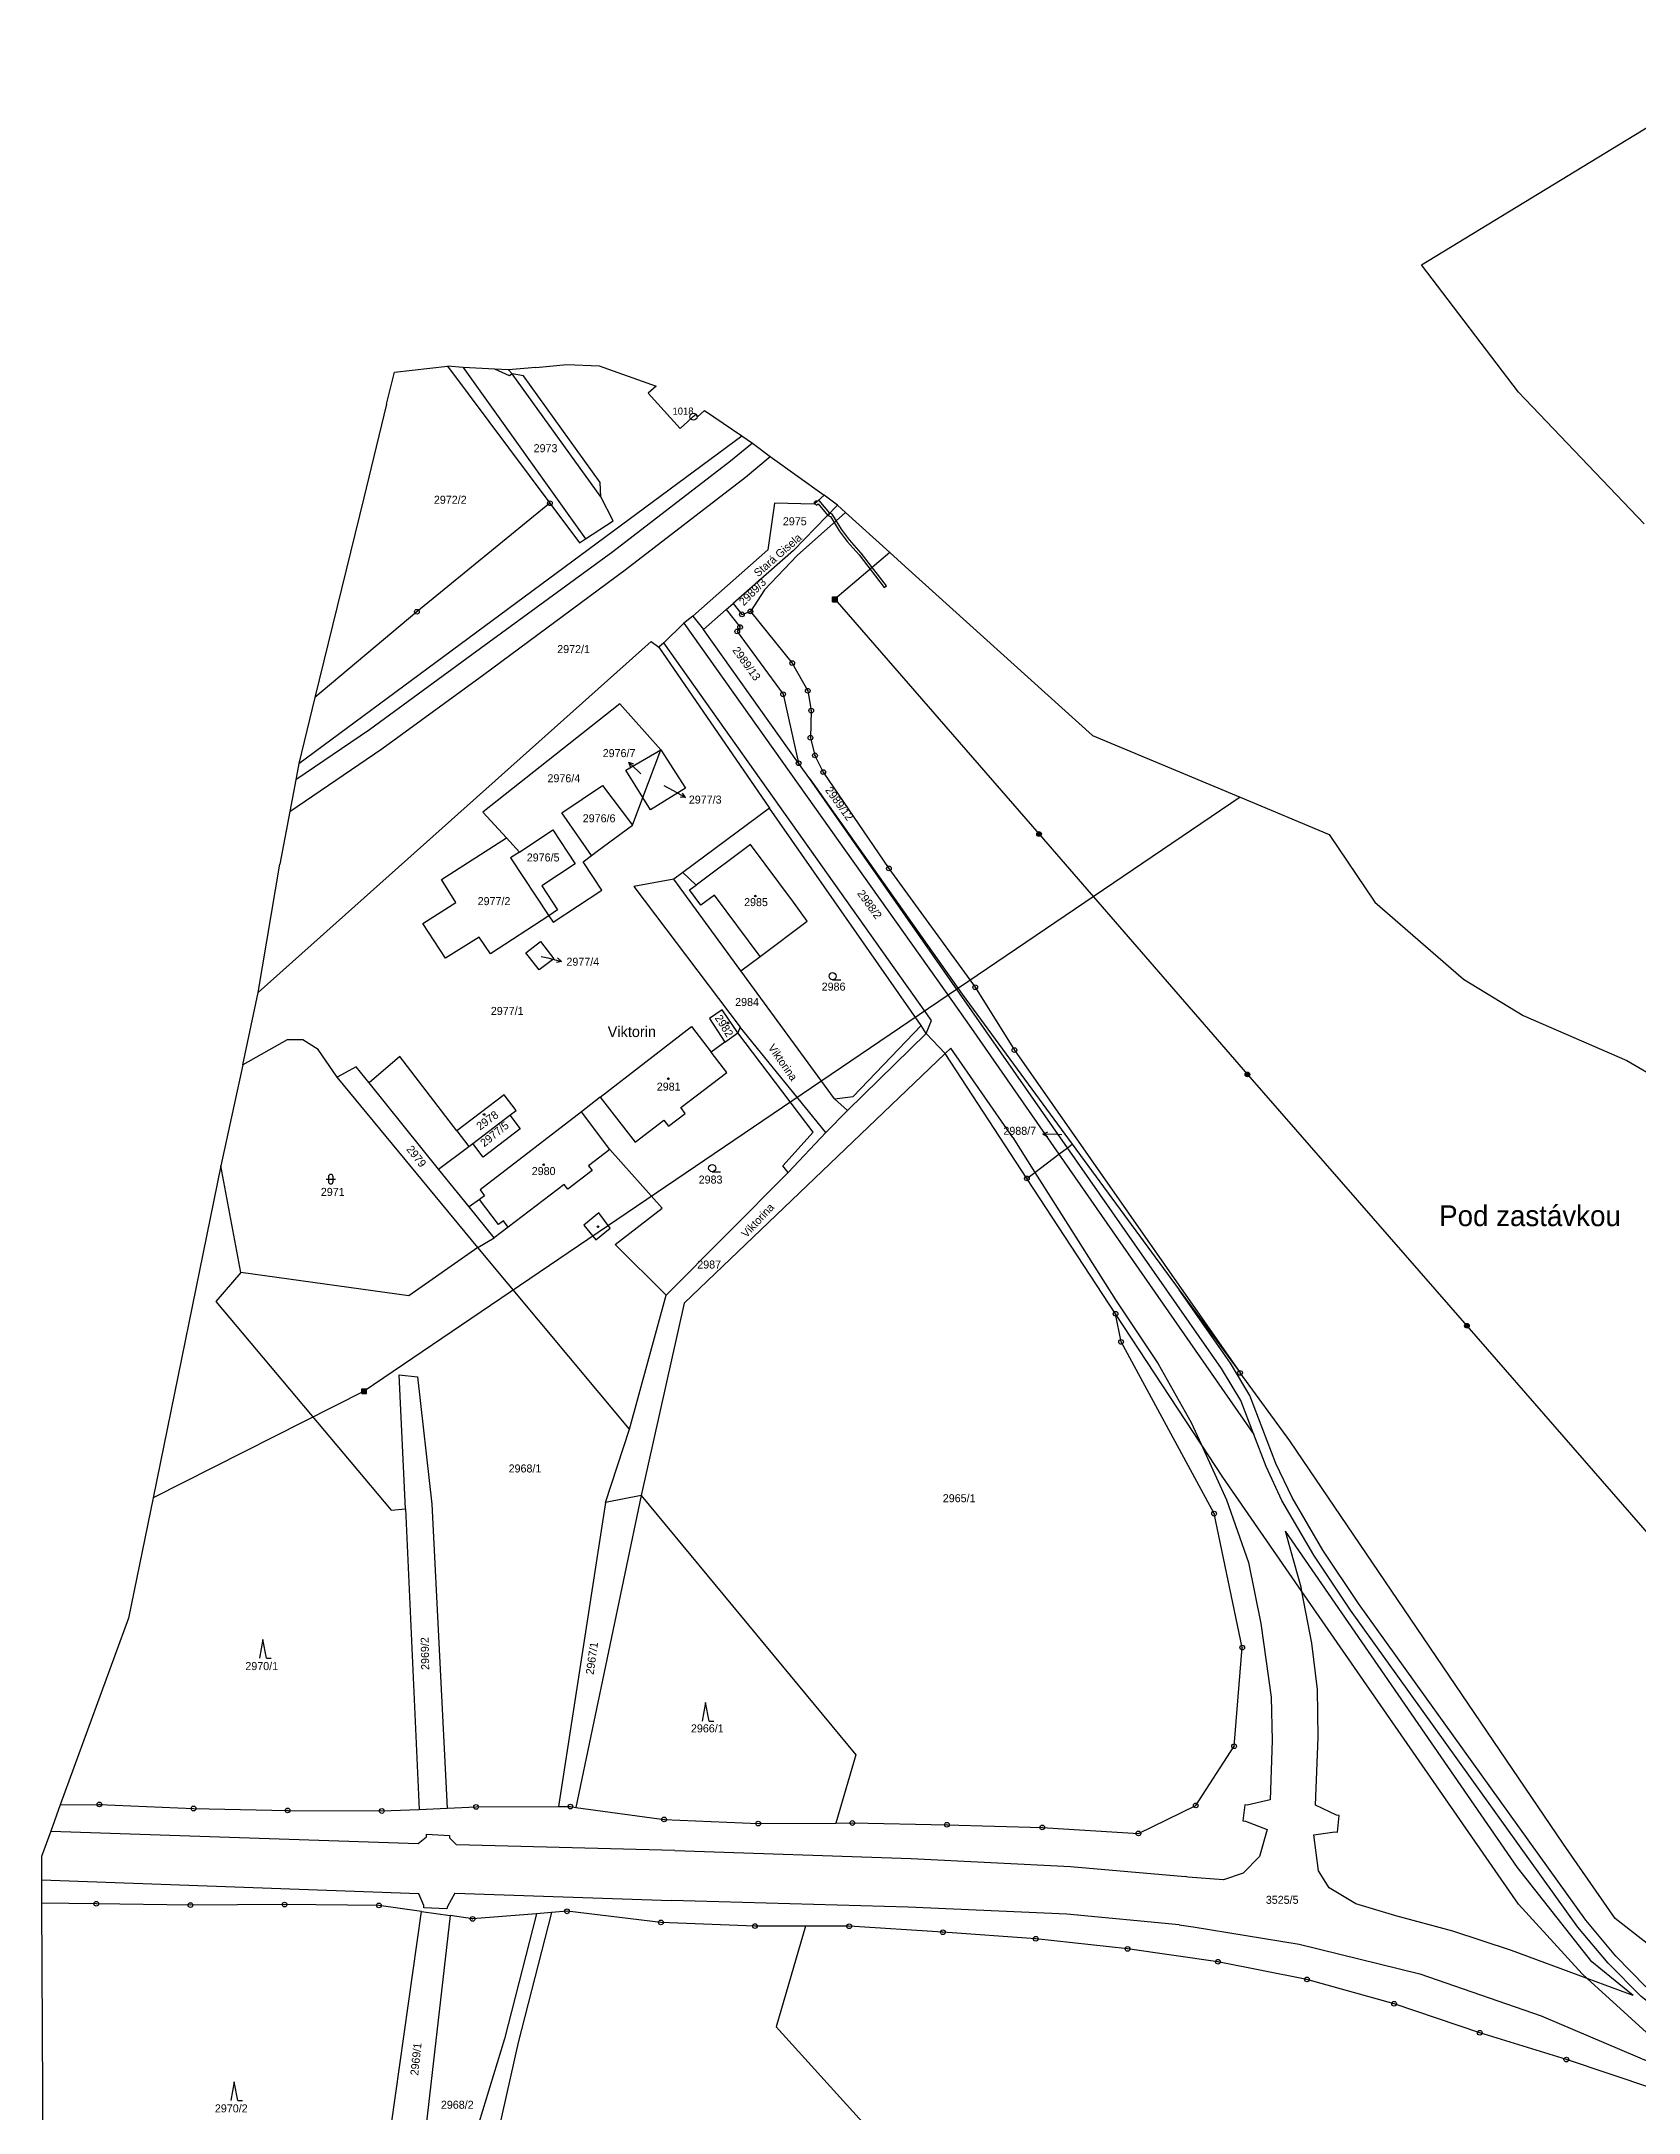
# Model space of a CAD drawing. Extents: x -784124 to -780570, y -980818 to -976926.
# Drawn here: x -783645 to -783305.8, y -977801.7 to -977361.8 of the extents above; entities that cross this region are included whole.
import ezdxf
from ezdxf.enums import TextEntityAlignment as Align

# ---------------------------------------------------------------- set-up
doc = ezdxf.new("R2010")
doc.units = 0
doc.header["$LTSCALE"] = 3.138375
doc.header["$MEASUREMENT"] = 0
for name, pattern in [('0_051C', [0]), ('0_205_2', [0]), ('2_6_59_2', [0])]:
    doc.linetypes.add(name, pattern=pattern)
for name, color, linetype in [('1007', 1, 'CONTINUOUS'), ('1008', 1, 'CONTINUOUS'), ('1009', 1, 'CONTINUOUS'), ('101', 1, 'CONTINUOUS'), ('1016', 1, 'CONTINUOUS'), ('1029', 1, 'CONTINUOUS'), ('105', 1, 'CONTINUOUS'), ('18', 1, 'CONTINUOUS'), ('20500', 1, 'CONTINUOUS'), ('20502', 1, 'CONTINUOUS'), ('21800', 1, 'CONTINUOUS'), ('21900', 1, 'CONTINUOUS'), ('21999', 1, 'CONTINUOUS'), ('23700', 1, 'CONTINUOUS'), ('304', 1, 'CONTINUOUS'), ('308', 1, 'CONTINUOUS'), ('316', 1, 'CONTINUOUS'), ('402', 1, 'CONTINUOUS'), ('404', 1, 'CONTINUOUS'), ('50100', 1, 'CONTINUOUS'), ('601', 1, 'CONTINUOUS'), ('602', 1, 'CONTINUOUS'), ('60502', 1, 'CONTINUOUS')]:
    doc.layers.add(name, color=color, linetype=linetype)

# ---------------------------------------------------------------- blocks, each defined once
blk = doc.blocks.new('4_02$0')
at = {"layer": '404', "color": 255, "linetype": 'Continuous'}
blk.add_circle((-0.01, 0), 0.175, dxfattribs=at)
blk = doc.blocks.new('1029$1')
at = {"layer": '1029', "color": 6, "linetype": 'Continuous'}
for p, q in [((0, 3), (-0.5, 2)), ((0, 0), (0, 3)), ((0, 3), (0.5, 2))]:
    blk.add_line(p, q, dxfattribs=at)
blk = doc.blocks.new('3_08$6')
at = {"layer": '308', "color": 255, "linetype": 'Continuous'}
for p, q in [((0, 4), (-0.75, 0)), ((0.75, 0), (0, 4)), ((0.75, 0), (1.75, 0))]:
    blk.add_line(p, q, dxfattribs=at)
blk = doc.blocks.new('3_04$3')
at = {"layer": '304', "color": 255, "linetype": 'Continuous'}
blk.add_line((0.01, 0), (1.76, 0), dxfattribs=at)
blk.add_circle((0.01, 0.75), 0.75, dxfattribs=at)
blk = doc.blocks.new('3_16$5')
at = {"layer": '316', "color": 255, "linetype": 'Continuous'}
for p, q in [((-1, 1), (1, 1)), ((-0.5, 1.5), (-0.5, 0.5)), ((0.5, 0.5), (0.5, 1.5))]:
    blk.add_line(p, q, dxfattribs=at)
for centre, start, end in [((0, 1.5), 0, 180), ((0, 0.5), 180, 359.9879)]:
    blk.add_arc(centre, 0.5, start, end, dxfattribs=at)
blk = doc.blocks.new('1_01$18')
at = {"layer": '101', "color": 3, "linetype": 'Continuous'}
for radius in [0.75, 0.03]:
    blk.add_circle((0, 0), radius, dxfattribs=at)
blk = doc.blocks.new('6_01$21')
at = {"layer": '601', "color": 255, "linetype": 'Continuous'}
for radius in [0.5, 0.4, 0.3, 0.2, 0.1]:
    blk.add_circle((0, 0), radius, dxfattribs=at)
blk = doc.blocks.new('1_05$19')
at = {"layer": '105', "color": 3, "linetype": 'Continuous'}
for radius in [0.5, 0.0303]:
    blk.add_circle((0, 0), radius, dxfattribs=at)
blk = doc.blocks.new('6_02$22')
at = {"layer": '602', "color": 255, "linetype": 'Continuous'}
for p, q in [((-0.5, 0.5), (0.5, 0.5)), ((-0.5, -0.5), (-0.5, 0.5)), ((-0.5, 0.3), (0.5, 0.3)), ((-0.5, 0.1), (0.5, 0.1)), ((-0.3, -0.5), (-0.3, 0.5)), ((-0.1, -0.5), (-0.1, 0.5)), ((0.1, -0.5), (0.1, 0.5)), ((0.3, -0.5), (0.3, 0.5)), ((0.5, -0.5), (0.5, 0.5)), ((-0.5, -0.1), (0.5, -0.1)), ((-0.5, -0.3), (0.5, -0.3)), ((-0.5, -0.5), (0.5, -0.5))]:
    blk.add_line(p, q, dxfattribs=at)

msp = doc.modelspace()

# ---------------------------------------------------------------- linework, layer by layer
at = {"layer": '1029', "color": 255, "linetype": 'Continuous'}
for p, q in [((-783517.68, -977517.36), (-783518.11, -977516.96)), ((-783512.84, -977519.82), (-783510.87, -977520.93)), ((-783538.88, -977556.14), (-783537.47, -977556.48)), ((-783428.3, -977594.02), (-783429.29, -977593.98))]:
    msp.add_line(p, q, dxfattribs=at)
at = {"layer": '20500', "color": 3, "linetype": 'Continuous'}
for p, q in [((-783540, -977431.02), (-783545.83, -977431.57)), ((-783540, -977431.02), (-783533.42, -977430.39)), ((-783475.92, -977460.32), (-783478.79, -977458.2)), ((-783475.92, -977460.32), (-783474.24, -977461.83)), ((-783602.28, -977579.17), (-783598.98, -977563.85)), ((-783602.28, -977579.17), (-783606.9, -977600.61)), ((-783641.03, -977736.37), (-783643.07, -977741.95)), ((-783645.02, -977752.37), (-783644.99, -977757.26))]:
    msp.add_line(p, q, dxfattribs=at)
for points in [[(-783571.7, -977438.82), (-783570.04, -977432.04), (-783558.78, -977430.8)], [(-783545.83, -977431.57), (-783548.7, -977431.39), (-783555.48, -977431.07), (-783558.78, -977430.8)], [(-783533.42, -977430.39), (-783526.55, -977430.71), (-783514.47, -977435.01)], [(-783514.47, -977435.01), (-783516.14, -977436.48), (-783509.32, -977444), (-783506.09, -977441.07), (-783505.68, -977441.51), (-783504.21, -977440.17)], [(-783571.7, -977438.82), (-783574.99, -977452.29), (-783576.56, -977458.71)], [(-783504.21, -977440.17), (-783496.28, -977445.6), (-783493.97, -977447.1), (-783490.23, -977449.96), (-783478.79, -977458.2)], [(-783474.24, -977461.83), (-783464.81, -977470.35), (-783461.54, -977473.3)], [(-783586.94, -977501.16), (-783590.36, -977515.16), (-783591.02, -977518.65), (-783592.29, -977525.37), (-783594.4, -977536.53)], [(-783390.38, -977522.31), (-783371.45, -977530.22), (-783361.76, -977544.61), (-783342.94, -977560.96), (-783330.26, -977568.67), (-783308.26, -977578.26)], [(-783643.07, -977741.95), (-783645.04, -977747.32), (-783645.02, -977752.37)]]:
    msp.add_lwpolyline(points, dxfattribs=at)
at = {"layer": '20502', "color": 3, "linetype": '0_205_2'}
for p, q in [((-783576.56, -977458.71), (-783586.94, -977501.16)), ((-783598.98, -977563.85), (-783594.4, -977536.53)), ((-783308.26, -977578.26), (-783280.24, -977594.67)), ((-783644.99, -977757.26), (-783644.6, -977834.72))]:
    msp.add_line(p, q, dxfattribs=at)
for points in [[(-783304.58, -977464.26), (-783331.25, -977436.29), (-783351.88, -977409.28), (-783274, -977361.79)], [(-783461.54, -977473.3), (-783421.76, -977509.2), (-783390.38, -977522.31)], [(-783606.9, -977600.61), (-783621.31, -977671.15), (-783626.53, -977696.71), (-783641.03, -977736.37)]]:
    msp.add_lwpolyline(points, dxfattribs=at)
at = {"layer": '21800', "color": 255, "linetype": 'Continuous'}
for p, q in [((-783555.48, -977431.07), (-783529.44, -977467.47)), ((-783545.6, -977432.79), (-783548.7, -977431.39)), ((-783545.01, -977432.37), (-783545.6, -977432.79)), ((-783542.61, -977432.8), (-783545.01, -977432.37)), ((-783526.36, -977455.46), (-783542.61, -977432.8)), ((-783590.36, -977515.16), (-783496.28, -977445.6)), ((-783526.23, -977458.56), (-783526.36, -977455.46)), ((-783508.57, -977485.34), (-783451.47, -977565.74)), ((-783455.96, -977569.75), (-783512.82, -977489.54)), ((-783507.35, -977542), (-783505.98, -977540.99)), ((-783504.97, -977545.26), (-783507.35, -977542)), ((-783502.06, -977543.14), (-783504.97, -977545.26)), ((-783492.36, -977556.16), (-783502.06, -977543.14)), ((-783451.47, -977565.74), (-783447.49, -977571.46)), ((-783481.13, -977593.5), (-783497.13, -977572.39)), ((-783472.6, -977585.94), (-783458.12, -977570.82)), ((-783457.09, -977572.55), (-783455.96, -977569.75)), ((-783447.49, -977571.46), (-783428.89, -977598.18)), ((-783568.9, -977577.38), (-783575.4, -977583.02)), ((-783556.78, -977593.17), (-783568.9, -977577.38)), ((-783451.87, -977575.65), (-783453.07, -977576.79)), ((-783438.69, -977594.65), (-783451.87, -977575.65)), ((-783476.54, -977586.4), (-783472.6, -977585.94)), ((-783487.57, -977600.63), (-783481.13, -977593.5)), ((-783438.69, -977594.65), (-783434.01, -977602.04)), ((-783560.66, -977601.31), (-783554.24, -977596.51)), ((-783524.27, -977597.15), (-783528.83, -977600.63)), ((-783428.89, -977598.18), (-783387.49, -977657.69)), ((-783528.07, -977601.63), (-783533.24, -977605.57)), ((-783528.83, -977600.63), (-783528.07, -977601.63)), ((-783486.42, -977602.04), (-783487.57, -977600.63)), ((-783434.01, -977602.04), (-783429.72, -977608.83)), ((-783547.91, -977613.12), (-783551.95, -977607.78)), ((-783533.99, -977604.58), (-783545.88, -977613.65)), ((-783533.24, -977605.57), (-783533.99, -977604.58)), ((-783546.87, -977612.34), (-783547.91, -977613.12)), ((-783545.88, -977613.65), (-783546.87, -977612.34)), ((-783526.63, -977610.63), (-783529.79, -977613.24)), ((-783524.19, -977613.91), (-783526.63, -977610.63)), ((-783429.72, -977608.83), (-783416.9, -977629.09)), ((-783545.88, -977613.65), (-783548.87, -977615.94)), ((-783529.79, -977613.24), (-783527.3, -977616.37)), ((-783527.3, -977616.37), (-783524.19, -977613.91)), ((-783416.9, -977629.09), (-783407.78, -977642.71)), ((-783407.78, -977642.71), (-783400.8, -977655.16)), ((-783400.8, -977655.16), (-783398.69, -977659.76)), ((-783398.69, -977659.76), (-783393.28, -977671.55)), ((-783393.28, -977671.55), (-783388.65, -977684.86)), ((-783379.62, -977682.35), (-783380.76, -977678.25)), ((-783331.46, -977749.71), (-783380.76, -977678.25)), ((-783377.44, -977690.16), (-783379.62, -977682.35)), ((-783388.65, -977684.86), (-783385.99, -977697.84)), ((-783377.27, -977691.04), (-783377.44, -977690.16)), ((-783375.16, -977702), (-783377.27, -977691.04)), ((-783385.99, -977697.84), (-783383.79, -977713.48)), ((-783373.94, -977711.86), (-783375.16, -977702)), ((-783383.79, -977713.48), (-783383.6, -977722.7)), ((-783373.84, -977722.08), (-783373.94, -977711.86)), ((-783383.6, -977722.7), (-783384.01, -977735.32)), ((-783374.37, -977736.41), (-783373.84, -977722.08)), ((-783384.01, -977735.32), (-783388.88, -977736.47)), ((-783389.42, -977736.39), (-783389.81, -977739.79)), ((-783389.81, -977739.79), (-783389.25, -977739.83)), ((-783388.88, -977736.47), (-783389.42, -977736.39)), ((-783389.25, -977739.83), (-783384.63, -977741.63)), ((-783369.9, -977738.59), (-783374.37, -977736.41)), ((-783369.35, -977738.67), (-783369.9, -977738.59)), ((-783369.73, -977742.18), (-783369.35, -977738.67)), ((-783643.07, -977741.95), (-783565.01, -977744.57)), ((-783565.01, -977744.57), (-783563.26, -977743.14)), ((-783563.26, -977743.14), (-783563.25, -977742.63)), ((-783563.25, -977742.63), (-783558.32, -977742.86)), ((-783558.32, -977742.86), (-783558.36, -977743.36)), ((-783558.36, -977743.36), (-783556.88, -977744.85)), ((-783510.5, -977746.08), (-783556.88, -977744.85)), ((-783384.63, -977741.63), (-783386.29, -977747.34)), ((-783374.71, -977742.72), (-783370.25, -977742.11)), ((-783373.78, -977750.39), (-783374.71, -977742.72)), ((-783370.25, -977742.11), (-783369.73, -977742.18)), ((-783510.5, -977746.08), (-783460.28, -977747.74)), ((-783460.28, -977747.74), (-783426.46, -977749.44)), ((-783426.46, -977749.44), (-783402.05, -977751.62)), ((-783386.29, -977747.34), (-783389.77, -977750.9)), ((-783564.84, -977755.28), (-783645.02, -977752.37)), ((-783401.49, -977751.74), (-783402.05, -977751.62)), ((-783393.95, -977752.32), (-783401.49, -977751.74)), ((-783389.77, -977750.9), (-783393.95, -977752.32)), ((-783371.51, -977754.02), (-783373.78, -977750.39)), ((-783315.65, -977769.75), (-783331.46, -977749.71)), ((-783563.78, -977757.75), (-783564.84, -977755.28)), ((-783563.79, -977758.26), (-783563.78, -977757.75)), ((-783558.81, -977757.95), (-783558.9, -977758.45)), ((-783557.24, -977755.17), (-783558.81, -977757.95)), ((-783557.24, -977755.17), (-783511.2, -977756.71)), ((-783460.91, -977758.12), (-783511.2, -977756.71)), ((-783427.2, -977759.61), (-783460.91, -977758.12)), ((-783365.84, -977757.38), (-783371.51, -977754.02)), ((-783357.35, -977759.94), (-783365.84, -977757.38)), ((-783558.9, -977758.45), (-783563.79, -977758.26)), ((-783403.37, -977761.89), (-783427.2, -977759.61)), ((-783403.37, -977761.89), (-783400.36, -977762.28)), ((-783400.36, -977762.28), (-783377.85, -977765.98)), ((-783345.23, -977763.23), (-783357.35, -977759.94)), ((-783377.85, -977765.98), (-783352.21, -977772.27)), ((-783332.78, -977767.33), (-783345.23, -977763.23)), ((-783316.7, -977773.25), (-783332.78, -977767.33)), ((-783306.89, -977776.86), (-783315.65, -977769.75)), ((-783352.21, -977772.27), (-783326.46, -977781.22)), ((-783312.88, -977774.66), (-783316.7, -977773.25)), ((-783306.89, -977776.86), (-783312.88, -977774.66)), ((-783326.46, -977781.22), (-783302.67, -977791.3))]:
    msp.add_line(p, q, dxfattribs=at)
at = {"layer": '21900', "color": 3, "linetype": 'Continuous'}
for p, q in [((-783558.78, -977430.8), (-783537.02, -977459.88)), ((-783537.02, -977459.88), (-783530.71, -977468.32)), ((-783491.43, -977478.29), (-783494.44, -977482.87)), ((-783506.63, -977483.89), (-783504.36, -977486.69)), ((-783504.36, -977486.69), (-783499.57, -977482.47)), ((-783499.57, -977482.47), (-783498.08, -977481.16)), ((-783499.57, -977482.47), (-783496.63, -977486.21)), ((-783498.08, -977481.16), (-783496.23, -977483.49)), ((-783496.23, -977483.49), (-783494.44, -977482.87)), ((-783484.19, -977515.13), (-783504.36, -977486.69)), ((-783513.89, -977490.44), (-783490.34, -977524.63)), ((-783487.48, -977500.45), (-783484.19, -977515.13)), ((-783517.29, -977522.43), (-783513.47, -977512.29)), ((-783481.83, -977518.46), (-783484.19, -977515.13)), ((-783525.85, -977519.86), (-783519.49, -977528.26)), ((-783427.08, -977596.82), (-783481.83, -977518.46)), ((-783519.49, -977528.26), (-783517.29, -977522.43)), ((-783490.34, -977524.63), (-783508.8, -977538.31)), ((-783543.51, -977533.98), (-783536.38, -977529.28)), ((-783546.27, -977530.98), (-783543.51, -977533.98)), ((-783538.77, -977541.15), (-783535.38, -977546.29)), ((-783508.8, -977538.31), (-783510.71, -977539.73)), ((-783496.43, -977559.24), (-783510.71, -977539.73)), ((-783499.88, -977574.39), (-783497.13, -977572.39)), ((-783496.6, -977571.19), (-783497.13, -977572.39)), ((-783478.4, -977593.57), (-783496.6, -977571.19)), ((-783473.81, -977588.9), (-783457.09, -977572.55)), ((-783453.07, -977576.79), (-783457.09, -977572.55)), ((-783499.88, -977574.39), (-783502.75, -977576.47)), ((-783435.69, -977603.31), (-783453.07, -977576.79)), ((-783438.33, -977576.05), (-783390.42, -977644.62)), ((-783552.31, -977618), (-783582.2, -977581.8)), ((-783526.34, -977586.06), (-783530.3, -977589.2)), ((-783553.41, -977595.88), (-783545.53, -977589.88)), ((-783478.4, -977593.57), (-783473.81, -977588.9)), ((-783427.08, -977596.82), (-783426.05, -977596.04)), ((-783394.34, -977643.68), (-783427.08, -977596.82)), ((-783426.05, -977596.04), (-783403.35, -977626.99)), ((-783602.65, -977623.32), (-783606.9, -977600.61)), ((-783435.69, -977603.31), (-783434.01, -977602.04)), ((-783416.85, -977632.06), (-783435.69, -977603.31)), ((-783520.12, -977656.58), (-783552.31, -977618)), ((-783520.12, -977656.58), (-783512.3, -977628.11)), ((-783392.47, -977642.56), (-783403.35, -977626.99)), ((-783403.35, -977626.99), (-783390.42, -977644.62)), ((-783525.19, -977672.14), (-783520.12, -977656.58)), ((-783567.71, -977673.51), (-783564.83, -977737.34)), ((-783525.19, -977672.14), (-783535.22, -977736.76)), ((-783517.61, -977670.68), (-783531.53, -977736.91)), ((-783517.61, -977670.68), (-783525.19, -977672.14)), ((-783564.83, -977737.34), (-783558.88, -977737.09)), ((-783573.33, -977823.17), (-783564.3, -977759.04)), ((-783558.23, -977759.91), (-783565.49, -977823.04)), ((-783564.3, -977759.04), (-783558.23, -977759.91)), ((-783536.69, -977759.26), (-783539.86, -977759.51))]:
    msp.add_line(p, q, dxfattribs=at)
for points in [[(-783530.71, -977468.32), (-783529.44, -977467.47), (-783523.6, -977463.6), (-783526.23, -977458.56), (-783545.01, -977432.37), (-783545.83, -977431.57)], [(-783478.79, -977458.2), (-783480.9, -977460.07), (-783489.33, -977459.84), (-783490.7, -977469.8), (-783506.63, -977483.89)], [(-783537.02, -977459.88), (-783565.28, -977482.94), (-783586.94, -977501.16)], [(-783475.92, -977460.32), (-783485.29, -977469.91), (-783498.08, -977481.16)], [(-783506.63, -977483.89), (-783508.57, -977485.34), (-783512.82, -977489.54), (-783513.89, -977490.44)], [(-783494.44, -977482.87), (-783485.55, -977493.83), (-783482.26, -977499.72), (-783481.51, -977503.92), (-783481.67, -977509.71), (-783480.71, -977513.44), (-783478.95, -977516.99), (-783465.02, -977537.47), (-783446.67, -977562.69), (-783438.33, -977576.05)], [(-783598.98, -977563.85), (-783515.54, -977489.27), (-783513.89, -977490.44)], [(-783496.63, -977486.21), (-783497.23, -977487.13), (-783487.48, -977500.45)], [(-783513.47, -977512.29), (-783522.19, -977502.49), (-783551.26, -977525.54), (-783546.27, -977530.98)], [(-783481.83, -977518.46), (-783449.42, -977564.17), (-783426.05, -977596.04)], [(-783457.09, -977572.55), (-783458.12, -977570.82), (-783490.34, -977524.63)], [(-783528.2, -977534.71), (-783526.98, -977533.8), (-783519.49, -977528.26)], [(-783496.43, -977559.24), (-783492.36, -977556.16), (-783482.37, -977548.64), (-783485.28, -977544.63), (-783494.42, -977532.41), (-783505.98, -977540.99), (-783508.8, -977538.31)], [(-783543.51, -977533.98), (-783545.38, -977535.22), (-783537.28, -977547.5)], [(-783537.28, -977547.5), (-783536.35, -977548.91), (-783526, -977542.08), (-783529.99, -977536.03), (-783528.2, -977534.71)], [(-783510.71, -977539.73), (-783519.21, -977541.3), (-783496.6, -977571.19)], [(-783473.81, -977588.9), (-783476.54, -977586.4), (-783496.43, -977559.24)], [(-783497.13, -977572.39), (-783500.41, -977567.53), (-783503.1, -977569.35), (-783499.88, -977574.39)], [(-783526.34, -977586.06), (-783506.93, -977571.03), (-783502.75, -977576.47)], [(-783526.34, -977586.06), (-783518.93, -977595.63), (-783512.8, -977590.97), (-783511.86, -977592.21), (-783508.28, -977589.49), (-783509.21, -977588.25), (-783499.42, -977580.82), (-783502.75, -977576.47)], [(-783453.07, -977576.79), (-783508.47, -977629.78), (-783517.61, -977670.68)], [(-783554.2, -977609.33), (-783560.66, -977601.31), (-783575.4, -977583.02), (-783578.15, -977579.61), (-783582.2, -977581.8)], [(-783545.53, -977589.88), (-783544.22, -977588.88), (-783546.76, -977585.54), (-783556.78, -977593.17), (-783554.24, -977596.51), (-783553.41, -977595.88)], [(-783530.3, -977589.2), (-783551.87, -977605.7), (-783550.9, -977606.99), (-783551.95, -977607.78), (-783554.2, -977609.33)], [(-783512.3, -977628.11), (-783523.14, -977617.32), (-783513.14, -977609.65), (-783524.27, -977597.15), (-783530.3, -977589.2)], [(-783512.3, -977628.11), (-783486.42, -977602.04), (-783478.4, -977593.57)], [(-783434.01, -977602.04), (-783428.89, -977598.18), (-783427.08, -977596.82)], [(-783552.31, -977618), (-783548.87, -977615.94), (-783554.2, -977609.33)], [(-783552.31, -977618), (-783566.98, -977628.24), (-783602.65, -977623.32)], [(-783602.65, -977623.32), (-783608.01, -977629.43), (-783570.76, -977673.81), (-783567.71, -977673.51)], [(-783476.28, -977740.25), (-783472.76, -977740.23), (-783452.69, -977740.59), (-783432.43, -977741.18), (-783411.99, -977742.46), (-783399.82, -977736.49), (-783391.68, -977723.93), (-783389.94, -977702.98), (-783395.92, -977674.52), (-783415.68, -977638.04), (-783416.85, -977632.06)], [(-783225.66, -977842.81), (-783280.17, -977803.03), (-783299.39, -977789), (-783316.7, -977773.25), (-783317.75, -977772.3), (-783331.24, -977757.44), (-783377.27, -977691.04), (-783394.08, -977666.79), (-783398.69, -977659.76), (-783416.85, -977632.06)], [(-783212.2, -977832.25), (-783218.4, -977829.48), (-783227.68, -977825.77), (-783233.69, -977822.2), (-783248.34, -977812.14), (-783260.78, -977803.79), (-783272.68, -977796.47), (-783294.51, -977784.44), (-783297.96, -977782.41), (-783302.07, -977779.56), (-783305.2, -977777.07), (-783312.23, -977769.98), (-783318.64, -977762.33), (-783366.94, -977694.99), (-783374.74, -977683.36), (-783381.51, -977671.76), (-783384.89, -977664.52), (-783387.49, -977657.69), (-783390.22, -977650.51), (-783394.34, -977643.68)], [(-783226.86, -977823.73), (-783232.86, -977820.12), (-783246.78, -977810.49), (-783249.53, -977807.6), (-783256.22, -977803.23), (-783259.89, -977801.71), (-783271.82, -977794.41), (-783293.69, -977782.4), (-783297.11, -977780.35), (-783300.39, -977778.07), (-783304.27, -977774.94), (-783310.58, -977768.55), (-783316.97, -977760.89), (-783365.25, -977693.59), (-783372.81, -977682.29), (-783379.36, -977671.07), (-783382.8, -977663.87), (-783388.33, -977649.41), (-783392.47, -977642.56)], [(-783567.71, -977673.51), (-783569.07, -977645.01), (-783565.13, -977645.49), (-783562.12, -977672.52), (-783558.88, -977737.09)], [(-783221.96, -977825.29), (-783288.65, -977777.78), (-783310.72, -977760.55), (-783321.71, -977744.75), (-783379.84, -977659.05), (-783390.42, -977644.62)], [(-783517.61, -977670.68), (-783472.03, -977725.76), (-783476.28, -977740.25)], [(-783641.03, -977736.37), (-783632.72, -977736.28), (-783612.73, -977737.15), (-783592.74, -977737.55), (-783572.73, -977737.68), (-783564.83, -977737.34)], [(-783558.88, -977737.09), (-783552.69, -977736.82), (-783535.22, -977736.76)], [(-783535.22, -977736.76), (-783532.68, -977736.75), (-783531.53, -977736.91)], [(-783531.53, -977736.91), (-783512.76, -977739.47), (-783492.78, -977740.34), (-783476.28, -977740.25)], [(-783564.3, -977759.04), (-783573.36, -977757.73), (-783593.37, -977757.55), (-783613.38, -977757.67), (-783633.38, -977757.39), (-783644.99, -977757.26)], [(-783539.86, -977759.51), (-783546.67, -977786.08), (-783563.79, -977842.15)], [(-783539.86, -977759.51), (-783553.44, -977760.6), (-783558.23, -977759.91)], [(-783536.69, -977759.26), (-783543.76, -977786.83), (-783556.43, -977843.37)], [(-783482.7, -977762.14), (-783493.46, -977762.12), (-783513.45, -977761.35), (-783533.38, -977758.99), (-783536.69, -977759.26)], [(-783482.7, -977762.14), (-783488.98, -977783.53), (-783408.26, -977872.7), (-783388.41, -977885.07), (-783351.46, -977905.98), (-783342.65, -977909.07), (-783344.49, -977918.96)], [(-783225.66, -977842.81), (-783229.56, -977842.33), (-783236.04, -977837.67), (-783252.35, -977826.42), (-783268.09, -977814.53), (-783285.15, -977804.95), (-783302.71, -977796.66), (-783321.1, -977790.47), (-783339.49, -977784.78), (-783357.68, -977778.62), (-783376.21, -977773.45), (-783395.11, -977769.72), (-783414.32, -977766.99), (-783433.81, -977764.81), (-783453.54, -977763.44), (-783473.45, -977762.16), (-783482.7, -977762.14)]]:
    msp.add_lwpolyline(points, dxfattribs=at)
at = {"layer": '21999', "color": 3, "linetype": 'Continuous'}
msp.add_line((-783535.38, -977546.29), (-783537.28, -977547.5), dxfattribs=at)
for points in [[(-783474.24, -977461.83), (-783484.48, -977471), (-783491.43, -977478.29)], [(-783517.29, -977522.43), (-783520.92, -977516.6), (-783513.47, -977512.29)], [(-783513.47, -977512.29), (-783508.24, -977520.44), (-783515.67, -977525.04), (-783517.29, -977522.43)], [(-783528.2, -977534.71), (-783534.52, -977525.66), (-783525.85, -977519.86)], [(-783536.38, -977529.28), (-783531.67, -977536.47), (-783538.77, -977541.15)], [(-783537.28, -977547.5), (-783549.65, -977555.62), (-783552.07, -977552.07), (-783559.21, -977556.55), (-783564.05, -977549.19), (-783556.99, -977544.7), (-783560.06, -977539.78), (-783546.27, -977530.98)], [(-783542.13, -977555.38), (-783539.04, -977552.97), (-783536.2, -977556.67), (-783539.33, -977559.01), (-783542.13, -977555.38)], [(-783582.2, -977581.8), (-783586.27, -977575.92), (-783589.5, -977573.84), (-783592.87, -977573.86), (-783602.28, -977579.17)], [(-783545.53, -977589.88), (-783543.33, -977592.77), (-783551.22, -977598.8), (-783553.41, -977595.88)]]:
    msp.add_lwpolyline(points, dxfattribs=at)
at = {"layer": '23700', "color": 255, "linetype": '0_051C'}
for points in [[(-783480.93, -977459.8), (-783480.76, -977459.95), (-783480.31, -977459.55), (-783480.5, -977459.38), (-783480.93, -977459.8)], [(-783478.01, -977462.46), (-783477.59, -977462.03), (-783479.81, -977459.3), (-783480.31, -977459.55), (-783480.76, -977459.95), (-783480.36, -977460.3), (-783480.03, -977459.98), (-783478.01, -977462.46)], [(-783477.44, -977462.74), (-783476.65, -977463.99), (-783475.57, -977465.73), (-783473.85, -977468.02), (-783471.36, -977470.88), (-783466.01, -977477.77), (-783465.54, -977477.4), (-783470.9, -977470.5), (-783473.39, -977467.64), (-783475.07, -977465.39), (-783476.2, -977463.59), (-783477.04, -977462.24), (-783477.59, -977462.03), (-783478.01, -977462.46), (-783477.44, -977462.74)]]:
    msp.add_lwpolyline(points, close=True, dxfattribs=at)
at = {"layer": '50100', "color": 255, "linetype": 'Continuous'}
for p, q in [((-783493.97, -977447.1), (-783498.63, -977450.93)), ((-783495.46, -977454.33), (-783490.23, -977449.96)), ((-783498.63, -977450.93), (-783523.67, -977470.24)), ((-783521.05, -977474.05), (-783495.46, -977454.33)), ((-783523.67, -977470.24), (-783553.63, -977492.08)), ((-783551.05, -977496.25), (-783521.05, -977474.05)), ((-783553.63, -977492.08), (-783575.35, -977508.04)), ((-783572.71, -977512.08), (-783551.05, -977496.25)), ((-783575.35, -977508.04), (-783591.02, -977518.65)), ((-783592.29, -977525.37), (-783572.71, -977512.08))]:
    msp.add_line(p, q, dxfattribs=at)
at = {"layer": '60502', "color": 255, "linetype": '2_6_59_2'}
for p, q in [((-783464.81, -977470.35), (-783476.46, -977480.3)), ((-783476.46, -977480.3), (-783433.11, -977530.15)), ((-783390.38, -977522.31), (-783576.5, -977648.51)), ((-783433.11, -977530.15), (-783388.85, -977581.22)), ((-783388.85, -977581.22), (-783342.22, -977634.62)), ((-783342.22, -977634.62), (-783301.03, -977681.91)), ((-783576.5, -977648.51), (-783621.31, -977671.15))]:
    msp.add_line(p, q, dxfattribs=at)

# ---------------------------------------------------------------- block references
at = {"layer": '101', "color": 0, "linetype": 'ByBlock'}
msp.add_blockref('1_01$18', (-783506.52, -977441.51), dxfattribs=at)
at = {"layer": '1029', "color": 0, "linetype": 'ByBlock'}
for p, rotation in [((-783518.11, -977516.96), 47), ((-783510.87, -977520.93), 241), ((-783537.47, -977556.48), 256), ((-783429.29, -977593.98), 87.99999999999999)]:
    msp.add_blockref('1029$1', p, dxfattribs=dict(at, rotation=rotation))
at = {"layer": '105', "color": 0, "linetype": 'ByBlock'}
for p in [(-783537.02, -977459.88), (-783565.28, -977482.94), (-783496.23, -977483.49), (-783494.44, -977482.87), (-783497.23, -977487.13), (-783496.63, -977486.21), (-783485.55, -977493.83), (-783487.48, -977500.45), (-783482.26, -977499.72), (-783481.51, -977503.92), (-783481.67, -977509.71), (-783484.19, -977515.13), (-783480.71, -977513.44), (-783478.95, -977516.99), (-783465.02, -977537.47), (-783446.67, -977562.69), (-783438.33, -977576.05), (-783435.69, -977603.31), (-783416.85, -977632.06), (-783415.68, -977638.04), (-783390.42, -977644.62), (-783395.92, -977674.52), (-783389.94, -977702.98), (-783391.68, -977723.93), (-783632.72, -977736.28), (-783532.68, -977736.75), (-783399.82, -977736.49), (-783612.73, -977737.15), (-783592.74, -977737.55), (-783572.73, -977737.68), (-783552.69, -977736.82), (-783512.76, -977739.47), (-783492.78, -977740.34), (-783472.76, -977740.23), (-783452.69, -977740.59), (-783432.43, -977741.18), (-783411.99, -977742.46), (-783633.38, -977757.39), (-783613.38, -977757.67), (-783593.37, -977757.55), (-783573.36, -977757.73), (-783553.44, -977760.6), (-783533.38, -977758.99), (-783513.45, -977761.35), (-783493.46, -977762.12), (-783473.45, -977762.16), (-783453.54, -977763.44), (-783433.81, -977764.81), (-783414.32, -977766.99), (-783395.11, -977769.72), (-783376.21, -977773.45), (-783357.68, -977778.62), (-783339.49, -977784.78), (-783321.1, -977790.47)]:
    msp.add_blockref('1_05$19', p, dxfattribs=at)
at = {"layer": '304', "color": 0, "linetype": 'ByBlock'}
for p in [(-783476.98, -977561.1), (-783502.56, -977601.88)]:
    msp.add_blockref('3_04$3', p, dxfattribs=at)
at = {"layer": '308', "color": 0, "linetype": 'ByBlock'}
for p in [(-783597.97, -977705.24), (-783503.95, -977718.62), (-783604.08, -977799.18)]:
    msp.add_blockref('3_08$6', p, dxfattribs=at)
at = {"layer": '316', "color": 0, "linetype": 'ByBlock'}
msp.add_blockref('3_16$5', (-783583.58, -977604.47), dxfattribs=at)
at = {"layer": '402', "color": 0, "linetype": 'ByBlock'}
msp.add_blockref('4_02$0', (-783526.81, -977613.57), dxfattribs=at)
at = {"layer": '404', "color": 0, "linetype": 'ByBlock'}
for p in [(-783493.36, -977543.32), (-783499.17, -977570.32), (-783511.85, -977582.14), (-783550.99, -977589.73), (-783538.32, -977600.39)]:
    msp.add_blockref('4_02$0', p, dxfattribs=at)
at = {"layer": '601', "color": 0, "linetype": 'ByBlock'}
for p in [(-783433.11, -977530.15), (-783388.85, -977581.22), (-783342.22, -977634.62)]:
    msp.add_blockref('6_01$21', p, dxfattribs=at)
at = {"layer": '602', "color": 0, "linetype": 'ByBlock'}
for p in [(-783476.46, -977480.3), (-783576.5, -977648.51)]:
    msp.add_blockref('6_02$22', p, dxfattribs=at)

# ---------------------------------------------------------------- texts
at = {"layer": '1007', "color": 255, "linetype": 'Continuous'}
msp.add_text('Viktorin', height=2.3, dxfattribs=at).set_placement((-783519.62, -977573.97), align=Align.BOTTOM_CENTER)
at = {"layer": '1008', "color": 255, "linetype": 'Continuous'}
for s, rotation, p in [('Stará Gisela', 41, (-783488.64, -977470.91)), ('Viktorina', 305, (-783487.55, -977578.65)), ('Viktorina', 47, (-783492.88, -977612.22))]:
    msp.add_text(s, height=1.7, rotation=rotation, dxfattribs=at).set_placement(p, align=Align.MIDDLE_CENTER)
at = {"layer": '1009', "color": 255, "linetype": 'Continuous'}
msp.add_text('Pod zastávkou', height=4.4, dxfattribs=at).set_placement((-783328.82, -977614.76), align=Align.BOTTOM_CENTER)
at = {"layer": '1016', "color": 174, "linetype": 'Continuous'}
msp.add_text('1018', height=1.5, dxfattribs=at).set_placement((-783506.52, -977441.51), align=Align.BOTTOM_RIGHT)
at = {"layer": '18', "color": 255, "linetype": 'Continuous'}
for s, p in [('2973', (-783540.48, -977449.56)), ('2975', (-783487.53, -977465.08)), ('2977/2', (-783552.37, -977545.77)), ('2985', (-783495.77, -977545.98)), ('2986', (-783479.29, -977563.93)), ('2977/1', (-783549.57, -977569.09)), ('2984', (-783497.67, -977567.19)), ('2981', (-783514.32, -977585.17)), ('2980', (-783540.88, -977603.11)), ('2983', (-783505.42, -977604.91)), ('2971', (-783585.68, -977607.53)), ('2987', (-783505.72, -977622.96)), ('2968/1', (-783545.79, -977666.28)), ('2965/1', (-783453.56, -977672.6)), ('2970/1', (-783601.71, -977708.26)), ('2966/1', (-783507.06, -977721.49)), ('3525/5', (-783384.94, -977757.91)), ('2970/2', (-783608.19, -977802.21)), ('2968/2', (-783560.18, -977801.44))]:
    msp.add_text(s, height=1.7, dxfattribs=at).set_placement(p, align=Align.BOTTOM_LEFT)
for s, p in [('2972/2', (-783558.19, -977460.51)), ('2972/1', (-783531.99, -977492.23)), ('2976/7', (-783522.33, -977514.33)), ('2976/4', (-783534.06, -977519.67)), ('2976/6', (-783526.57, -977528.17)), ('2976/5', (-783538.46, -977536.49)), ('2988/7', (-783437.21, -977594.56))]:
    msp.add_text(s, height=1.7, dxfattribs=at).set_placement(p, align=Align.BOTTOM_CENTER)
for s, rotation, p in [('2989/3', 45, (-783493.02, -977479.67)), ('2989/13', 306, (-783496.34, -977494.75)), ('2989/12', 306, (-783476.64, -977524.47))]:
    msp.add_text(s, height=1.7, rotation=rotation, dxfattribs=at).set_placement(p, align=Align.BOTTOM_CENTER)
for s, p in [('2977/3', (-783507.51, -977521.99)), ('2977/4', (-783533.51, -977556.43))]:
    msp.add_text(s, height=1.7, dxfattribs=at).set_placement(p, align=Align.TOP_LEFT)
for s, rotation, p in [('2988/2', 306, (-783472.25, -977543.08)), ('2982', 302, (-783502.5, -977569.47)), ('2978', 36, (-783551.56, -977593.57)), ('2977/5', 39, (-783550.64, -977597.13)), ('2979', 308, (-783568, -977597.46)), ('2969/2', 91, (-783562.15, -977707.69)), ('2967/1', 82, (-783527.24, -977708.88)), ('2969/1', 84, (-783564.5, -977793.98))]:
    msp.add_text(s, height=1.7, rotation=rotation, dxfattribs=at).set_placement(p, align=Align.BOTTOM_LEFT)

doc.saveas('drawing.dxf')
